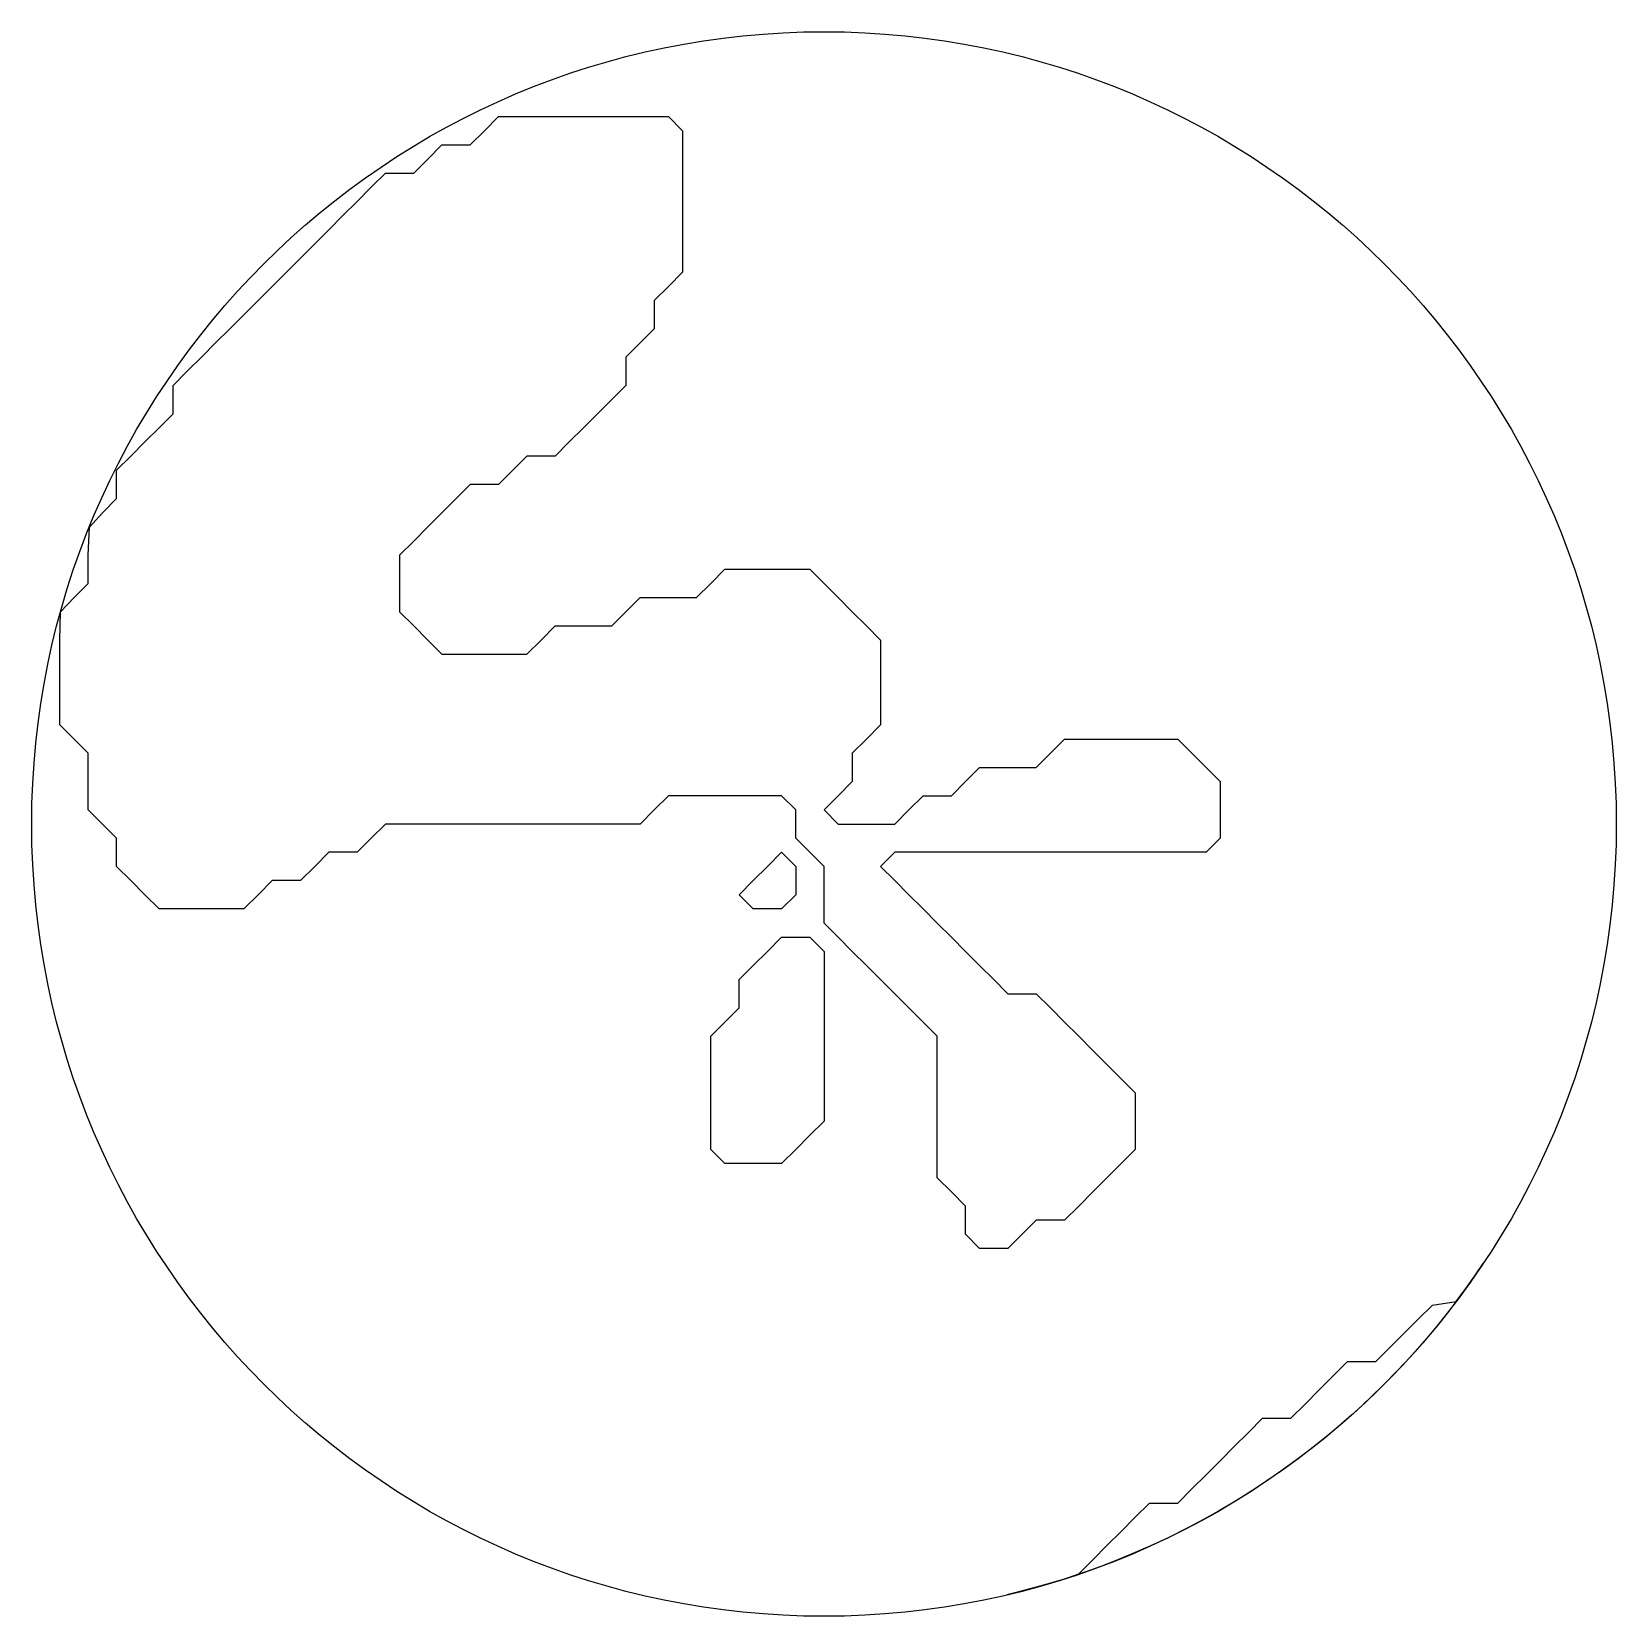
# Model space of a CAD drawing. Header units: millimetres. Extents: x -25 to 25, y -25 to 25.
import ezdxf

# ---------------------------------------------------------------- set-up
doc = ezdxf.new("R2010")
doc.units = ezdxf.units.MM
doc.layers.add('DISK_OUTER', color=3, linetype='Continuous')
doc.layers.add('PLA_REGIONS', color=5, linetype='Continuous')

msp = doc.modelspace()

# ---------------------------------------------------------------- linework, layer by layer
at = {"layer": 'DISK_OUTER'}
msp.add_circle((0, 0), 25, dxfattribs=at)
at = {"layer": 'PLA_REGIONS'}
for points in [[(5.804, -13.393), (4.911, -13.393), (4.464, -12.946), (4.464, -12.054), (4.018, -11.607), (3.571, -11.161), (3.571, -10.268), (3.571, -9.375), (3.571, -8.482), (3.571, -7.589), (3.571, -6.696), (3.125, -6.25), (2.679, -5.804), (2.232, -5.357), (1.786, -4.911), (1.339, -4.464), (0.893, -4.018), (0.446, -3.571), (0, -3.125), (0, -2.232), (0, -1.339), (-0.446, -0.893), (-0.893, -0.446), (-0.893, 0.446), (-1.339, 0.893), (-2.232, 0.893), (-3.125, 0.893), (-4.018, 0.893), (-4.911, 0.893), (-5.357, 0.446), (-5.804, 0), (-6.696, 0), (-7.589, 0), (-8.482, 0), (-9.375, 0), (-10.268, 0), (-11.161, 0), (-12.054, 0), (-12.946, 0), (-13.839, 0), (-14.286, -0.446), (-14.732, -0.893), (-15.625, -0.893), (-16.071, -1.339), (-16.518, -1.786), (-17.411, -1.786), (-17.857, -2.232), (-18.304, -2.679), (-19.196, -2.679), (-20.089, -2.679), (-20.982, -2.679), (-21.429, -2.232), (-21.875, -1.786), (-22.321, -1.339), (-22.321, -0.446), (-22.768, 0), (-23.214, 0.446), (-23.214, 1.339), (-23.214, 2.232), (-23.661, 2.679), (-24.107, 3.125), (-24.107, 4.018), (-24.107, 4.911), (-24.107, 5.804), (-24.088, 6.691), (-23.661, 7.143), (-23.214, 7.589), (-23.214, 8.482), (-23.181, 9.362), (-22.768, 9.821), (-22.321, 10.268), (-22.321, 11.161), (-21.875, 11.607), (-21.429, 12.054), (-20.982, 12.5), (-20.536, 12.946), (-20.536, 13.839), (-20.089, 14.286), (-19.643, 14.732), (-19.196, 15.179), (-18.75, 15.625), (-18.304, 16.071), (-17.857, 16.518), (-17.411, 16.964), (-16.964, 17.411), (-16.518, 17.857), (-16.071, 18.304), (-15.625, 18.75), (-15.179, 19.196), (-14.732, 19.643), (-14.286, 20.089), (-13.839, 20.536), (-12.946, 20.536), (-12.5, 20.982), (-12.054, 21.429), (-11.161, 21.429), (-10.714, 21.875), (-10.268, 22.321), (-9.375, 22.321), (-8.482, 22.321), (-7.589, 22.321), (-6.696, 22.321), (-5.804, 22.321), (-4.911, 22.321), (-4.464, 21.875), (-4.464, 20.982), (-4.464, 20.089), (-4.464, 19.196), (-4.464, 18.304), (-4.464, 17.411), (-4.911, 16.964), (-5.357, 16.518), (-5.357, 15.625), (-5.804, 15.179), (-6.25, 14.732), (-6.25, 13.839), (-6.696, 13.393), (-7.143, 12.946), (-7.589, 12.5), (-8.036, 12.054), (-8.482, 11.607), (-9.375, 11.607), (-9.821, 11.161), (-10.268, 10.714), (-11.161, 10.714), (-11.607, 10.268), (-12.054, 9.821), (-12.5, 9.375), (-12.946, 8.929), (-13.393, 8.482), (-13.393, 7.589), (-13.393, 6.696), (-12.946, 6.25), (-12.5, 5.804), (-12.054, 5.357), (-11.161, 5.357), (-10.268, 5.357), (-9.375, 5.357), (-8.929, 5.804), (-8.482, 6.25), (-7.589, 6.25), (-6.696, 6.25), (-6.25, 6.696), (-5.804, 7.143), (-4.911, 7.143), (-4.018, 7.143), (-3.571, 7.589), (-3.125, 8.036), (-2.232, 8.036), (-1.339, 8.036), (-0.446, 8.036), (0, 7.589), (0.446, 7.143), (0.893, 6.696), (1.339, 6.25), (1.786, 5.804), (1.786, 4.911), (1.786, 4.018), (1.786, 3.125), (1.339, 2.679), (0.893, 2.232), (0.893, 1.339), (0.446, 0.893), (0, 0.446), (0.446, 0), (1.339, 0), (2.232, 0), (2.679, 0.446), (3.125, 0.893), (4.018, 0.893), (4.464, 1.339), (4.911, 1.786), (5.804, 1.786), (6.696, 1.786), (7.143, 2.232), (7.589, 2.679), (8.482, 2.679), (9.375, 2.679), (10.268, 2.679), (11.161, 2.679), (11.607, 2.232), (12.054, 1.786), (12.5, 1.339), (12.5, 0.446), (12.5, -0.446), (12.054, -0.893), (11.161, -0.893), (10.268, -0.893), (9.375, -0.893), (8.482, -0.893), (7.589, -0.893), (6.696, -0.893), (5.804, -0.893), (4.911, -0.893), (4.018, -0.893), (3.125, -0.893), (2.232, -0.893), (1.786, -1.339), (2.232, -1.786), (2.679, -2.232), (3.125, -2.679), (3.571, -3.125), (4.018, -3.571), (4.464, -4.018), (4.911, -4.464), (5.357, -4.911), (5.804, -5.357), (6.696, -5.357), (7.143, -5.804), (7.589, -6.25), (8.036, -6.696), (8.482, -7.143), (8.929, -7.589), (9.375, -8.036), (9.821, -8.482), (9.821, -9.375), (9.821, -10.268), (9.375, -10.714), (8.929, -11.161), (8.482, -11.607), (8.036, -12.054), (7.589, -12.5), (6.696, -12.5), (6.25, -12.946), (5.804, -13.393)], [(-1.339, -2.679), (-2.232, -2.679), (-2.679, -2.232), (-2.232, -1.786), (-1.786, -1.339), (-1.339, -0.893), (-0.893, -1.339), (-0.893, -2.232), (-1.339, -2.679)], [(-1.339, -10.714), (-2.232, -10.714), (-3.125, -10.714), (-3.571, -10.268), (-3.571, -9.375), (-3.571, -8.482), (-3.571, -7.589), (-3.571, -6.696), (-3.125, -6.25), (-2.679, -5.804), (-2.679, -4.911), (-2.232, -4.464), (-1.786, -4.018), (-1.339, -3.571), (-0.446, -3.571), (0, -4.018), (0, -4.911), (0, -5.804), (0, -6.696), (0, -7.589), (0, -8.482), (0, -9.375), (-0.446, -9.821), (-0.893, -10.268), (-1.339, -10.714)], [(8.259, -23.596), (7.547, -23.834), (6.815, -24.053), (6.063, -24.254), (5.772, -24.325), (6.26, -24.204), (6.756, -24.07), (6.983, -24.005), (7.507, -23.846), (8.036, -23.661), (8.482, -23.214), (8.929, -22.768), (9.375, -22.321), (9.821, -21.875), (10.268, -21.429), (11.161, -21.429), (11.607, -20.982), (12.054, -20.536), (12.5, -20.089), (12.946, -19.643), (13.393, -19.196), (13.839, -18.75), (14.732, -18.75), (15.179, -18.304), (15.625, -17.857), (16.071, -17.411), (16.518, -16.964), (17.411, -16.964), (17.857, -16.518), (18.304, -16.071), (18.75, -15.625), (19.196, -15.179), (19.947, -15.071), (20.256, -14.653), (20.54, -14.252), (20.801, -13.868), (20.74, -13.959), (20.424, -14.417), (20.096, -14.871), (19.713, -15.376), (19.367, -15.809), (19.009, -16.237), (18.641, -16.658), (18.263, -17.072), (17.875, -17.478), (17.478, -17.875), (17.072, -18.263), (16.658, -18.641), (16.237, -19.009), (15.809, -19.367), (15.376, -19.713), (14.871, -20.096), (14.417, -20.424), (13.959, -20.74), (13.499, -21.042), (13.036, -21.332), (12.447, -21.681), (11.971, -21.947), (11.496, -22.2), (10.857, -22.519), (10.375, -22.745), (9.896, -22.958), (9.216, -23.239), (8.735, -23.425), (8.259, -23.596)]]:
    msp.add_lwpolyline(points, close=True, dxfattribs=at)

doc.saveas('drawing.dxf')
